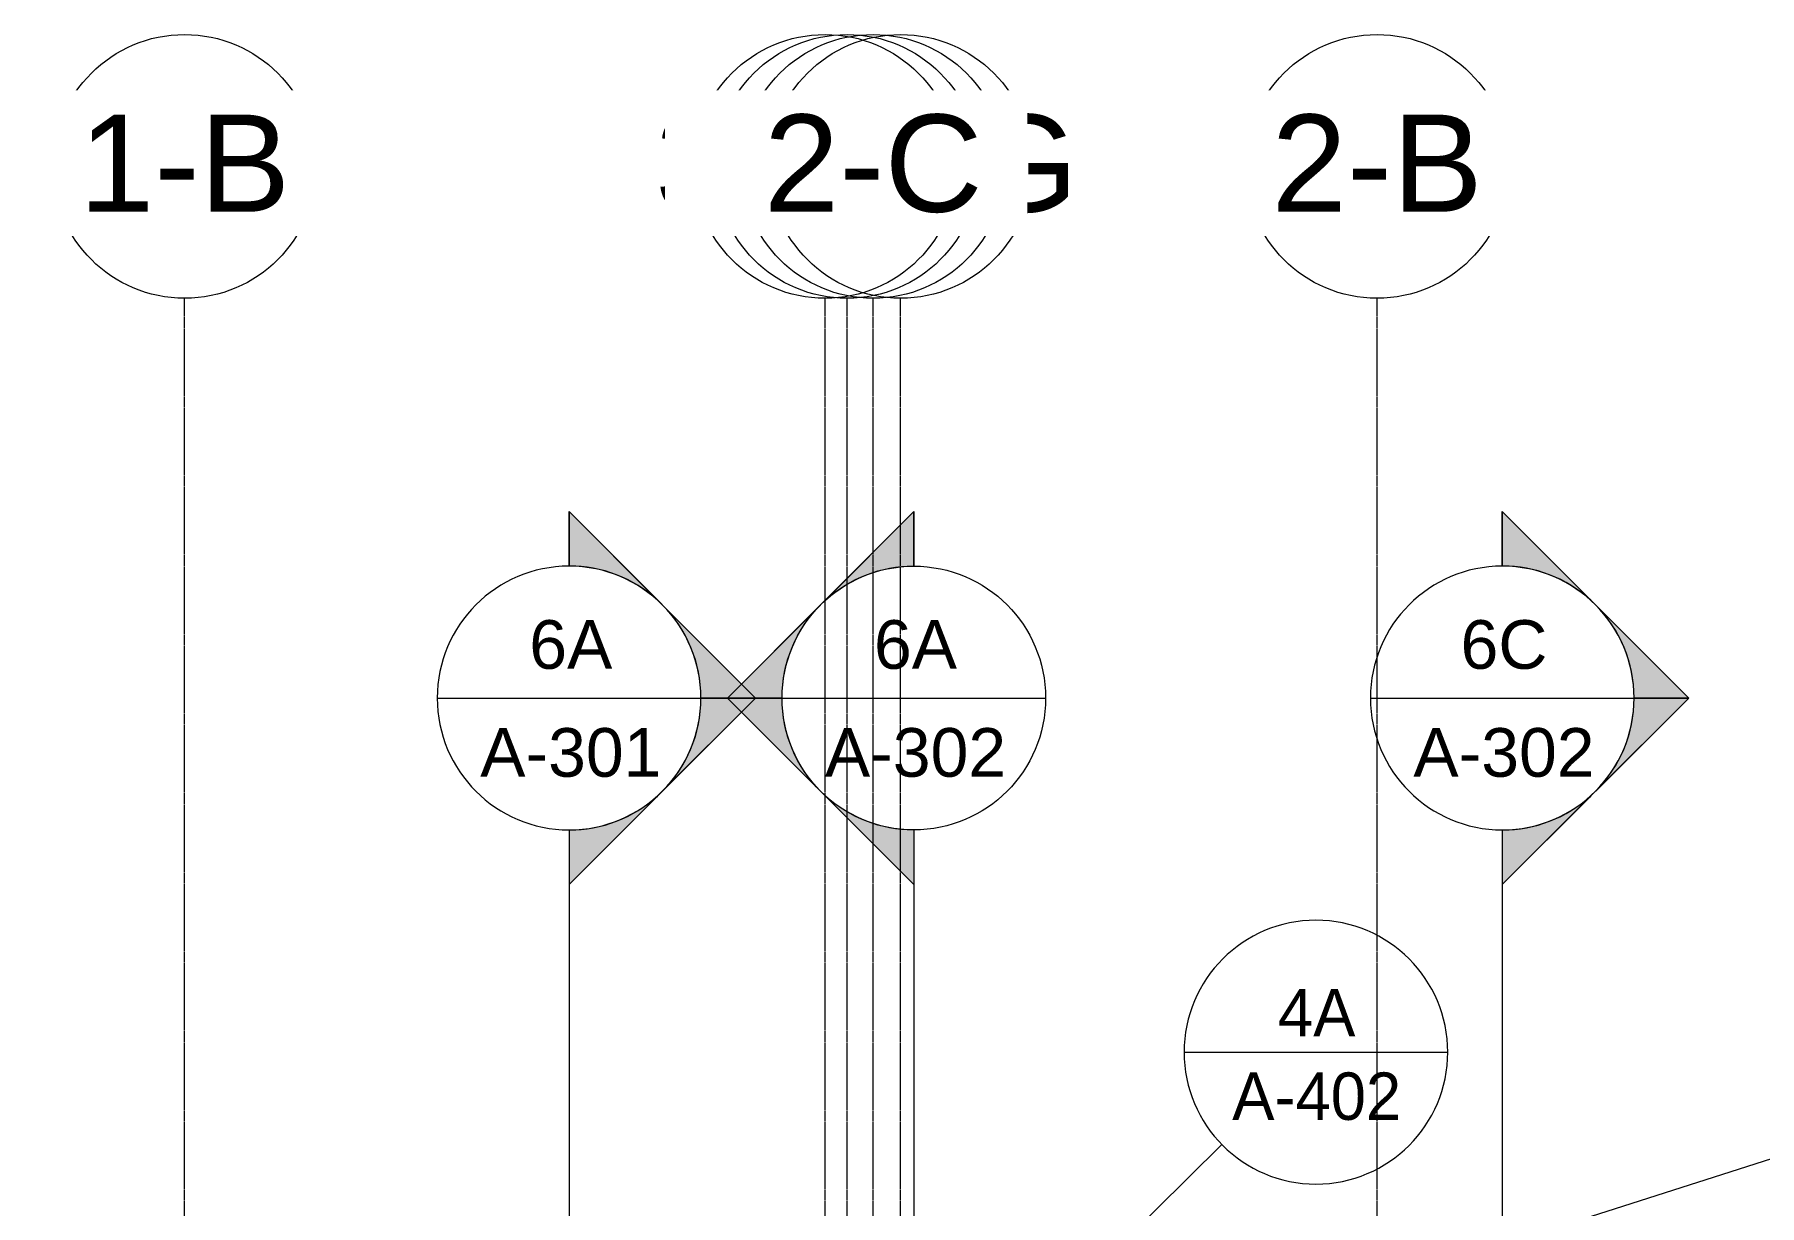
# Model space of a CAD drawing. Header units: inches. Extents: x 21380 to 98133, y -290 to 853.
# Drawn here: x 32410 to 33038, y 408 to 835 of the extents above; entities that cross this region are included whole.
import ezdxf

# ---------------------------------------------------------------- set-up
doc = ezdxf.new("R2010")
doc.units = ezdxf.units.IN
doc.header["$MEASUREMENT"] = 0
doc.linetypes.add('Grid Line 1_2_', pattern=[0.875, 0.5, -0.125, 0.125, -0.125])
for name, color, linetype, lineweight in [('A-ANNO-IDEN', 131, 'Continuous', 9), ('A-ANNO-SYMB', 150, 'Continuous', 9), ('G-ANNO-SYMB', 111, 'Continuous', 9), ('S-GRID', 1, 'Continuous', 9), ('S-GRID-IDEN', 1, 'Continuous', 9)]:
    doc.layers.add(name, color=color, linetype=linetype, lineweight=lineweight)
doc.styles.add('Arial_1', font='arial.ttf', dxfattribs={"height": 35.407186})
doc.styles.add('Arial_2', font='arial.ttf', dxfattribs={"height": 17.703593})
doc.styles.add('Century Gothic', font='GOTHIC.TTF', dxfattribs={"height": 17.245342})

# ---------------------------------------------------------------- blocks, each defined once
blk = doc.blocks.new('Grid - Grid Head - Circle-14747-Building Section - North_South looking East _ Fitness Center')
at = {"layer": 'S-GRID-IDEN'}
blk.add_circle((21143.8, 786.66), 48, dxfattribs=at)
blk = doc.blocks.new('Section - Section Head - Filled-1526-Building Section - North_South looking East _ Fitness Center')
at = {"layer": 'G-ANNO-SYMB'}
h = blk.add_hatch(color=256, dxfattribs=at)
edge = h.paths.add_edge_path(flags=0)
edge.add_arc((22248.83, 593.16), 48.06, 47.9216, 90)
edge.add_line((22248.83, 641.22), (22248.83, 661.04))
edge.add_line((22248.83, 661.04), (22281.04, 628.83))
h = blk.add_hatch(color=256, dxfattribs=at)
edge = h.paths.add_edge_path(flags=0)
edge.add_line((22282.77, 627.1), (22316.72, 593.16))
edge.add_line((22316.72, 593.16), (22296.83, 593.16))
edge.add_arc((22248.83, 593.16), 48, 360, 405)
h = blk.add_hatch(color=256, dxfattribs=at)
edge = h.paths.add_edge_path(flags=0)
edge.add_arc((22248.83, 593.16), 48, 315, 360)
edge.add_line((22296.83, 593.16), (22316.72, 593.16))
edge.add_line((22316.72, 593.16), (22282.77, 559.22))
h = blk.add_hatch(color=256, dxfattribs=at)
edge = h.paths.add_edge_path(flags=0)
edge.add_line((22281.04, 557.48), (22248.83, 525.27))
edge.add_line((22248.83, 525.27), (22248.83, 545.09))
edge.add_arc((22248.83, 593.16), 48.06, 270, 312.0784)
for p, q in [((22316.72, 593.16), (22248.83, 661.04)), ((22248.83, 641.16), (22248.83, 661.04)), ((22281.04, 628.83), (22248.83, 661.04)), ((22248.83, 661.04), (22248.83, 641.22)), ((22316.72, 593.16), (22282.77, 627.1)), ((22316.72, 593.16), (22248.83, 525.27)), ((22282.77, 559.22), (22316.72, 593.16)), ((22296.83, 593.16), (22316.72, 593.16)), ((22316.72, 593.16), (22296.83, 593.16)), ((22248.83, 525.27), (22281.04, 557.48)), ((22248.83, 545.16), (22248.83, 525.27)), ((22248.83, 545.09), (22248.83, 525.27))]:
    blk.add_line(p, q, dxfattribs=at)
for radius, start, end in [(48, 90, 270), (48.06, 47.9216, 90), (48, 270, 90), (48, 360, 45), (48, 315, 360), (48.06, 270, 312.0784)]:
    blk.add_arc((22248.83, 593.16), radius, start, end, dxfattribs=at)
blk = doc.blocks.new('Section - Callout Head-19020-Building Section - North_South looking East _ Fitness Center')
at = {"layer": 'A-ANNO-SYMB'}
blk.add_line((22472.78, 464.27), (22568.78, 464.27), dxfattribs=at)
for start, end in [(0, 180), (180, 360)]:
    blk.add_arc((22520.78, 464.27), 48, start, end, dxfattribs=at)

msp = doc.modelspace()

# ---------------------------------------------------------------- linework, layer by layer
at = {"layer": 'A-ANNO-IDEN', "color": 153}
msp.add_line((32768.96, 338.38), (33334.68, 518.81), dxfattribs=at)
at = {"layer": 'A-ANNO-SYMB'}
msp.add_line((32795.32, 384.59), (32842.06, 430.6), dxfattribs=at)
at = {"layer": 'G-ANNO-SYMB'}
for p, q in [((32556.33, 593.16), (32652.33, 593.16)), ((32681.85, 593.16), (32777.85, 593.16)), ((32896.12, 593.16), (32992.12, 593.16)), ((32604.33, 545.16), (32604.33, -79.66)), ((32729.85, 545.16), (32729.85, -79.66)), ((32944.12, 545.16), (32944.12, -79.66))]:
    msp.add_line(p, q, dxfattribs=at)
at = {"layer": 'S-GRID', "linetype": 'Grid Line 1_2_'}
for p, q in [((32464.29, -273.16), (32464.29, 738.66)), ((32464.29, -273.16), (32464.29, 738.66)), ((32697.54, -273.16), (32697.54, 738.66)), ((32705.54, -273.16), (32705.54, 738.66)), ((32715.04, -273.16), (32715.04, 738.66)), ((32715.04, -273.16), (32715.04, 738.66)), ((32725.04, -273.16), (32725.04, 738.66)), ((32898.54, -273.16), (32898.54, 738.66)), ((32898.54, -273.16), (32898.54, 738.66))]:
    msp.add_line(p, q, dxfattribs=at)

# ---------------------------------------------------------------- block references
at = {"layer": 'A-ANNO-SYMB'}
msp.add_blockref('Section - Callout Head-19020-Building Section - North_South looking East _ Fitness Center', (10355.49, 0), dxfattribs=at)
at = {"layer": 'G-ANNO-SYMB'}
for p in [(10355.49, 0), (10695.29, 0)]:
    msp.add_blockref('Section - Section Head - Filled-1526-Building Section - North_South looking East _ Fitness Center', p, dxfattribs=at)
at = {"layer": 'G-ANNO-SYMB', "extrusion": (0, 0, -1)}
msp.add_blockref('Section - Section Head - Filled-1526-Building Section - North_South looking East _ Fitness Center', (-54978.68, 0), dxfattribs=at)
at = {"layer": 'S-GRID-IDEN'}
for p in [(11320.49, 0), (11561.74, 0), (11754.74, 0)]:
    msp.add_blockref('Grid - Grid Head - Circle-14747-Building Section - North_South looking East _ Fitness Center', p, dxfattribs=at)

# ---------------------------------------------------------------- texts
at = {"layer": 'A-ANNO-SYMB', "char_height": 17.245, "attachment_point": 2, "line_spacing_factor": 0.984117, "style": 'Century Gothic'}
for s, insert, width in [('4A', (32876.55, 487.26), 36.936), ('A-402', (32876.55, 456.87), 77.76)]:
    msp.add_mtext(s, dxfattribs=dict(at, insert=insert, width=width))
at = {"layer": 'G-ANNO-SYMB', "char_height": 17.704, "attachment_point": 2, "line_spacing_factor": 0.938532, "style": 'Arial_2'}
for s, insert, width in [('6A', (32604.94, 621.5), 36.072), ('6A', (32730.46, 621.5), 36.072), ('6C', (32944.74, 621.5), 37.584), ('A-301', (32604.94, 582.22), 78.624), ('A-302', (32730.46, 582.22), 78.624), ('A-302', (32944.74, 582.22), 78.624)]:
    msp.add_mtext(s, dxfattribs=dict(at, insert=insert, width=width))

# ---------------------------------------------------------------- next in the draw order: texts
at = {"layer": 'S-GRID-IDEN', "char_height": 35.407, "width": 85.104, "attachment_point": 2, "line_spacing_factor": 0.938532, "style": 'Arial_1', "bg_fill": 3, "box_fill_scale": 1.25, "bg_fill_color": 0, "bg_fill_transparency": 0}
for s, insert in [('3-4', (32464.29, 805.53)), ('3-3', (32705.54, 805.53)), ('3-2', (32898.54, 805.53))]:
    msp.add_mtext(s, dxfattribs=dict(at, insert=insert))

# ---------------------------------------------------------------- next in the draw order: block references
at = {"layer": 'S-GRID-IDEN'}
for p in [(11320.49, 0), (11553.74, 0), (11754.74, 0)]:
    msp.add_blockref('Grid - Grid Head - Circle-14747-Building Section - North_South looking East _ Fitness Center', p, dxfattribs=at)

# ---------------------------------------------------------------- next in the draw order: texts
at = {"layer": 'S-GRID-IDEN', "char_height": 35.407, "attachment_point": 2, "line_spacing_factor": 0.938532, "style": 'Arial_1', "bg_fill": 3, "box_fill_scale": 1.25, "bg_fill_color": 0, "bg_fill_transparency": 0}
for s, insert, width in [('1-B', (32464.29, 805.53), 91.584), ('3-3.G', (32697.54, 805.53), 147.312), ('2-B', (32898.54, 805.53), 91.584)]:
    msp.add_mtext(s, dxfattribs=dict(at, insert=insert, width=width))

# ---------------------------------------------------------------- next in the draw order: block references
at = {"layer": 'S-GRID-IDEN'}
msp.add_blockref('Grid - Grid Head - Circle-14747-Building Section - North_South looking East _ Fitness Center', (11571.24, 0), dxfattribs=at)

# ---------------------------------------------------------------- next in the draw order: texts
at = {"layer": 'S-GRID-IDEN', "insert": (32715.04, 805.53), "char_height": 35.407, "width": 91.584, "attachment_point": 2, "line_spacing_factor": 0.938532, "style": 'Arial_1', "bg_fill": 3, "box_fill_scale": 1.25, "bg_fill_color": 0, "bg_fill_transparency": 0}
msp.add_mtext('1-A', dxfattribs=at)

# ---------------------------------------------------------------- next in the draw order: block references
at = {"layer": 'S-GRID-IDEN'}
msp.add_blockref('Grid - Grid Head - Circle-14747-Building Section - North_South looking East _ Fitness Center', (11581.24, 0), dxfattribs=at)

# ---------------------------------------------------------------- next in the draw order: texts
at = {"layer": 'S-GRID-IDEN', "insert": (32725.04, 805.53), "char_height": 35.407, "width": 153.792, "attachment_point": 2, "line_spacing_factor": 0.938532, "style": 'Arial_1', "bg_fill": 3, "box_fill_scale": 1.25, "bg_fill_color": 0, "bg_fill_transparency": 0}
msp.add_mtext('1-A.G', dxfattribs=at)

# ---------------------------------------------------------------- next in the draw order: block references
at = {"layer": 'S-GRID-IDEN'}
msp.add_blockref('Grid - Grid Head - Circle-14747-Building Section - North_South looking East _ Fitness Center', (11571.24, 0), dxfattribs=at)

# ---------------------------------------------------------------- next in the draw order: texts
at = {"layer": 'S-GRID-IDEN', "insert": (32715.04, 805.53), "char_height": 35.407, "width": 94.608, "attachment_point": 2, "line_spacing_factor": 0.938532, "style": 'Arial_1', "bg_fill": 3, "box_fill_scale": 1.25, "bg_fill_color": 0, "bg_fill_transparency": 0}
msp.add_mtext('2-C', dxfattribs=at)

doc.saveas('drawing.dxf')
